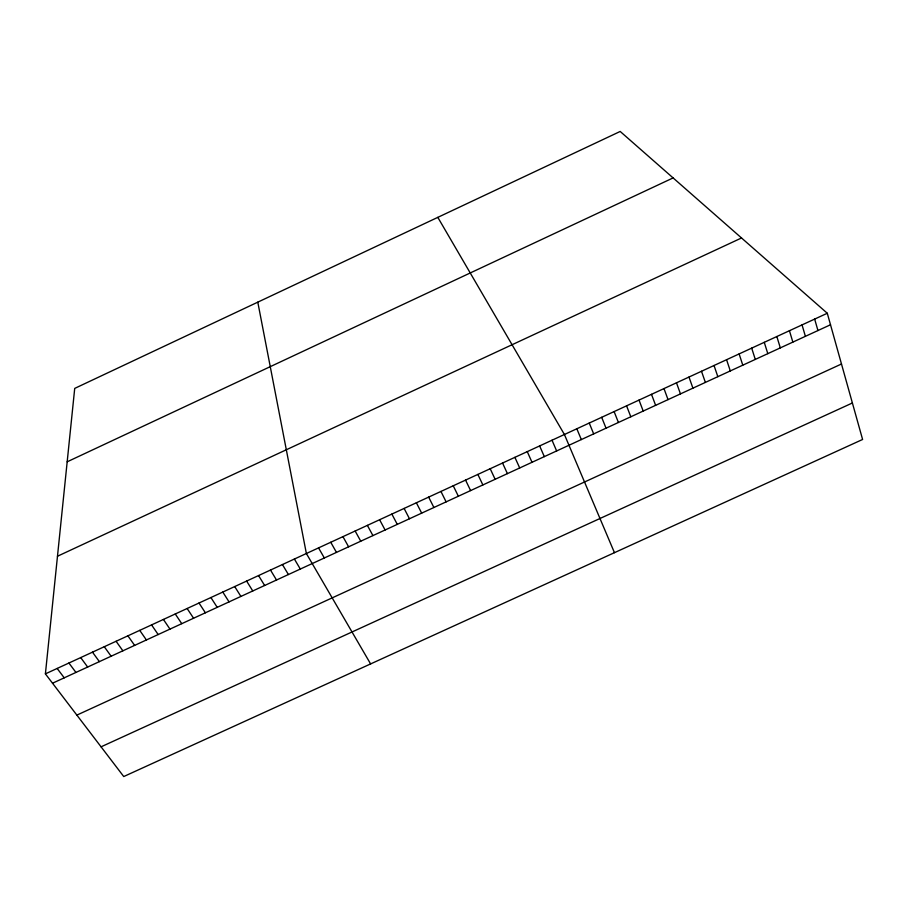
<?xml version="1.0" encoding="UTF-8"?>
<svg xmlns="http://www.w3.org/2000/svg" width="908" height="908" viewBox="0 0 908 908"><rect width="100%" height="100%" fill="white"/><g stroke="black" fill="none" stroke-linecap="round" stroke-linejoin="round"><path stroke-width="1.36" d="M45.4 673.872L74.717 388.397L620.187 131.456L827.29 313.26L862.6 439.472L123.738 776.544L45.4 673.872L827.29 313.26M67.181 461.809L673.112 177.911M57.476 556.241L741.53 237.975M52.528 683.225L830.514 324.758M76.862 715.118L841.489 364.006M101.06 746.83L852.396 402.982M57.159 668.458L64.23 677.833M68.917 663.033L75.932 672.431M80.698 657.596L87.656 667.04M92.48 652.16L99.381 661.626M104.284 646.723L111.128 656.223M116.088 641.275L122.875 650.809M127.903 635.827L134.634 645.395M139.73 630.368L146.404 639.97M151.568 624.908L158.174 634.544M163.417 619.449L169.966 629.108M175.267 613.978L181.759 623.671M187.139 608.508L193.574 618.235M199.011 603.025L205.39 612.786M210.906 597.543L217.216 607.339M222.801 592.061L229.054 601.879M234.707 586.568L240.904 596.42M246.624 581.075L252.764 590.96M258.553 575.57L264.637 585.49M270.493 570.065L276.52 580.019M282.433 564.549L288.404 574.537M294.396 559.033L300.31 569.055M437.815 217.364L564.413 434.501L614.455 552.677M370.612 663.93L306.371 553.517L257.793 302.16M318.549 547.899L324.338 557.977M330.739 542.269L336.471 552.393M342.94 536.651L348.604 546.798M355.153 531.01L360.76 541.202M367.377 525.38L372.927 535.595M379.612 519.739L385.094 529.988M391.859 514.087L397.284 524.37M404.117 508.435L409.474 518.752M416.375 502.771L421.675 513.134M428.655 497.119L433.899 507.504M440.947 491.444L446.123 501.874M453.24 485.78L458.358 496.233M465.554 480.094L470.605 490.592M477.869 474.419L482.863 484.94M490.207 468.732L495.132 479.288M502.544 463.035L507.413 473.624M514.893 457.337L519.705 467.961M527.264 451.639L532.009 462.297M539.636 445.93L544.323 456.622M552.019 440.221L556.638 450.947M576.83 428.78L581.324 439.574M589.247 423.049L593.673 433.888M601.675 417.317L606.045 428.19M614.114 411.574L618.416 422.481M626.565 405.831L630.81 416.772M639.028 400.087L643.205 411.063M651.501 394.333L655.621 405.343M663.986 388.579L668.038 399.622M676.483 382.813L680.467 393.89M688.99 377.047L692.918 388.159M701.498 371.27L705.368 382.416M714.029 365.493L717.831 376.672M726.57 359.716L730.304 370.929M739.123 353.927L742.789 365.175M751.688 348.127L755.286 359.42M764.264 342.327L767.805 353.655M776.839 336.527L780.324 347.889M789.438 330.716L792.854 342.112M802.048 324.905L805.396 336.335M814.658 319.083L817.949 330.546"/></g></svg>
